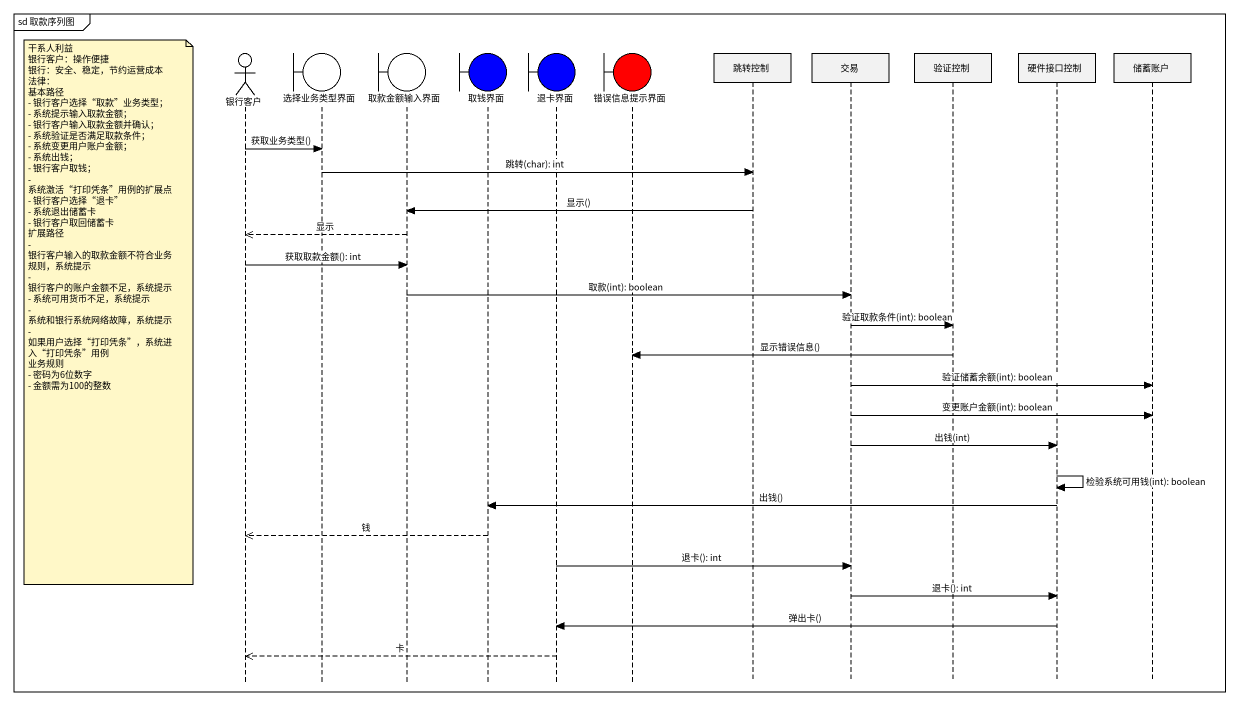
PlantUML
@startuml
mainframe sd 取款序列图
hide footbox
actor 银行客户
boundary 选择业务类型界面
boundary 取款金额输入界面
boundary 取钱界面 #0000FF
boundary 退卡界面 #0000FF
boundary 错误信息提示界面 #FF0000
participant 跳转控制
participant 交易
participant 验证控制
participant 硬件接口控制
participant 储蓄账户

银行客户 -> 选择业务类型界面 : 获取业务类型()
选择业务类型界面 -> 跳转控制 : 跳转(char): int
跳转控制 -> 取款金额输入界面 : 显示()
取款金额输入界面 -->> 银行客户 : 显示
银行客户 -> 取款金额输入界面 : 获取取款金额(): int
取款金额输入界面 -> 交易 : 取款(int): boolean
note left of 银行客户
  干系人利益
  银行客户：操作便捷
  银行：安全、稳定，节约运营成本
  法律：
  基本路径
  - 银行客户选择“取款”业务类型；
  - 系统提示输入取款金额；
  - 银行客户输入取款金额并确认；
  - 系统验证是否满足取款条件；
  - 系统变更用户账户金额；
  - 系统出钱；
  - 银行客户取钱；
  - 系统激活“打印凭条”用例的扩展点
  - 银行客户选择“退卡”
  - 系统退出储蓄卡
  - 银行客户取回储蓄卡
  扩展路径
  - 银行客户输入的取款金额不符合业务规则，系统提示
  - 银行客户的账户金额不足，系统提示
  - 系统可用货币不足，系统提示
  - 系统和银行系统网络故障，系统提示
  - 如果用户选择“打印凭条”，系统进入“打印凭条”用例
  业务规则
  - 密码为6位数字
  - 金额需为100的整数
end note
交易 -> 验证控制 : 验证取款条件(int): boolean
验证控制 -> 错误信息提示界面 : 显示错误信息()
交易 -> 储蓄账户 : 验证储蓄余额(int): boolean
交易 -> 储蓄账户 : 变更账户金额(int): boolean
交易 -> 硬件接口控制 : 出钱(int)
硬件接口控制 -> 硬件接口控制 : 检验系统可用钱(int): boolean
硬件接口控制 -> 取钱界面 : 出钱()
取钱界面 -->> 银行客户 : 钱
退卡界面 -> 交易 : 退卡(): int
交易 -> 硬件接口控制 : 退卡(): int
硬件接口控制 -> 退卡界面 : 弹出卡()
退卡界面 -->> 银行客户 : 卡
@enduml
